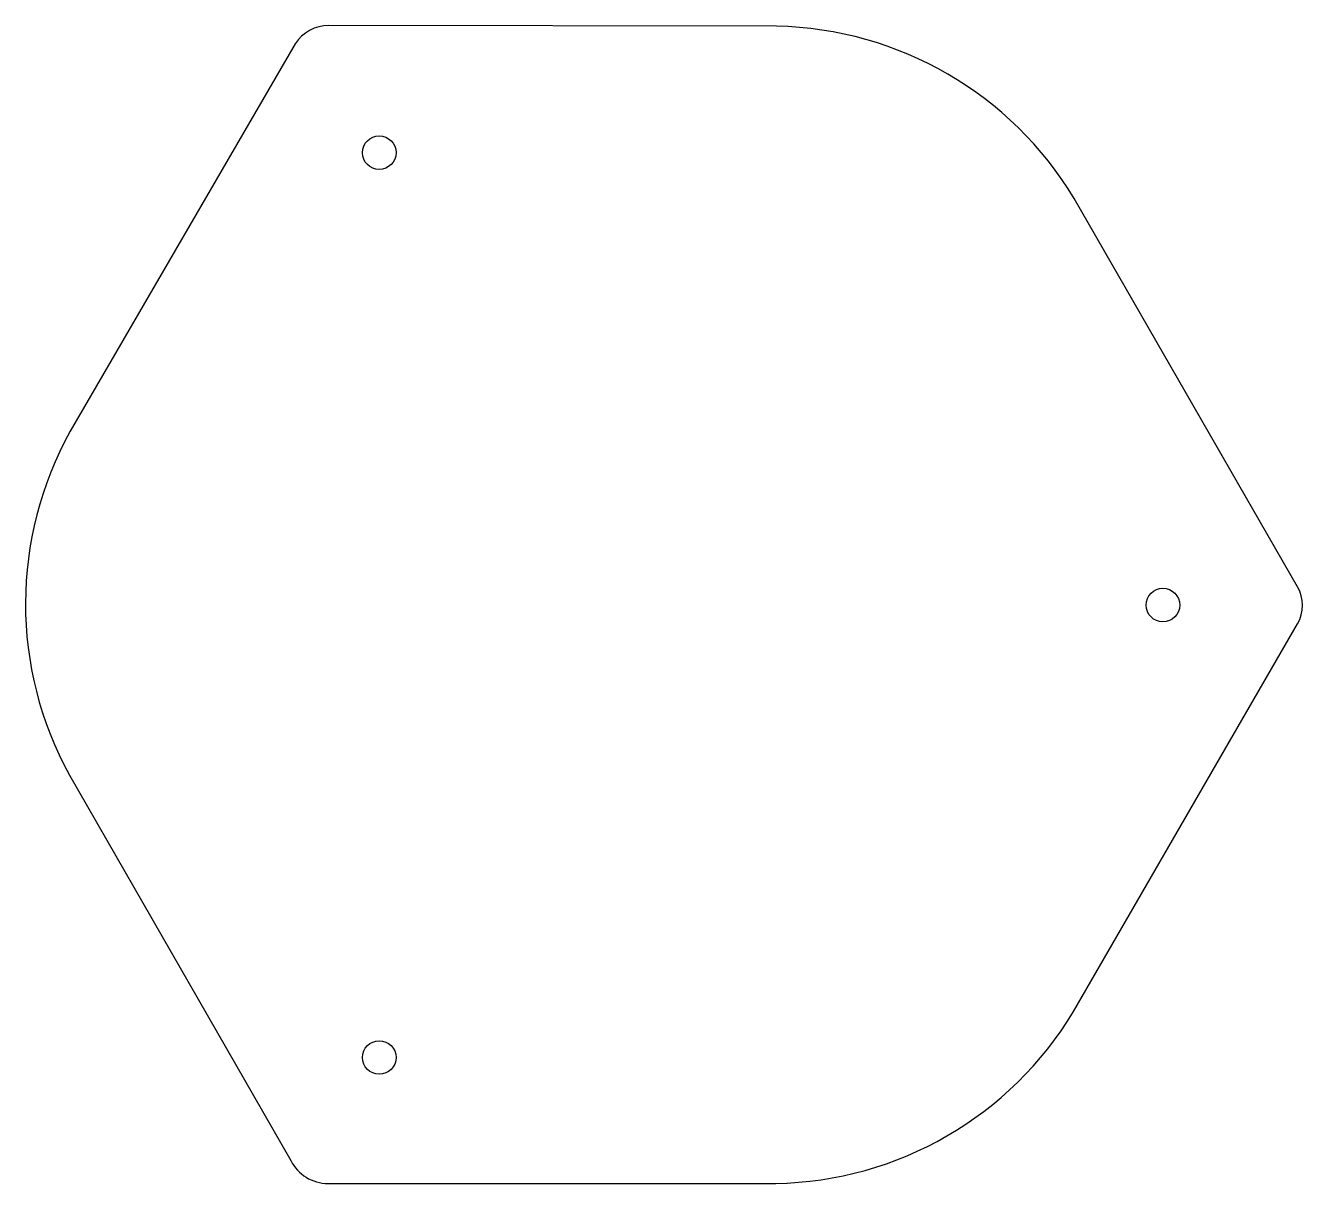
# Model space of a CAD drawing. Header units: millimetres. Extents: x -157 to 14, y -78 to 78.
import ezdxf

# ---------------------------------------------------------------- set-up
doc = ezdxf.new("R2010")
doc.units = ezdxf.units.MM

msp = doc.modelspace()

# ---------------------------------------------------------------- linework, layer by layer
msp.add_lwpolyline([(13.23, 2.31), (-16.69, 54.32, 0.25811), (-56.56, 77.42), (-116.56, 77.51, 0.25697), (-121.07, 75.04), (-151.2, 23.15, 0.25811), (-151.31, -22.93), (-121.65, -74.58, 0.283045), (-116.67, -77.65), (-56.67, -77.65, 0.25811), (-16.77, -54.61), (13.23, -2.65, 0.266482)], format="xyb", close=True)
for centre in [(-109.81, 60.47), (-4.81, -0.15), (-109.81, -60.77)]:
    msp.add_circle(centre, 2.25)

doc.saveas('drawing.dxf')
